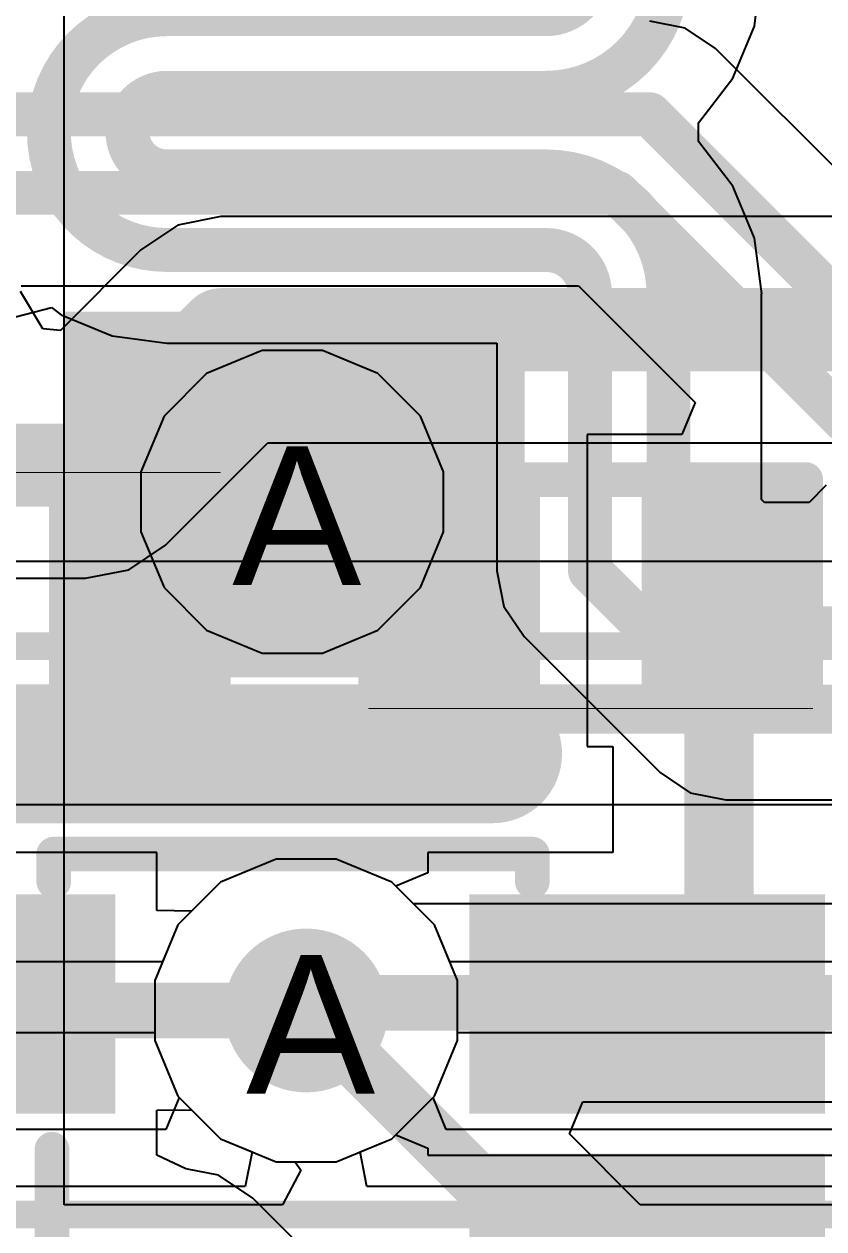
# Model space of a CAD drawing. Header units: inches. Extents: x 0 to 5271, y 0 to 5417.
# Drawn here: x 70.51 to 73.439, y 88.583 to 92.995 of the extents above; entities that cross this region are included whole.
import ezdxf

# ---------------------------------------------------------------- set-up
doc = ezdxf.new("R2010")
doc.units = ezdxf.units.IN
for name, color, linetype in [('Bottom Layer', 5, 'Continuous'), ('Drill Drawing', 1, 'Continuous'), ('L2_GND1', 16, 'Continuous'), ('L3_SIG1', 76, 'Continuous'), ('L4_PWR', 90, 'Continuous'), ('L5_GND2', 156, 'Continuous'), ('L6_SIG2', 130, 'Continuous'), ('L7_GND3', 216, 'Continuous'), ('Top Layer', 1, 'Continuous'), ('Top Overlay', 2, 'Continuous'), ('Top Paste', 8, 'Continuous'), ('Top Solder', 216, 'Continuous'), ('Via Holes', 16, 'Continuous')]:
    doc.layers.add(name, color=color, linetype=linetype)
doc.styles.add('Arial', font='', dxfattribs={"height": 0.2})
doc.styles.get('Arial').set_extended_font_data('Arial')

# ---------------------------------------------------------------- blocks, each defined once
blk = doc.blocks.new('SOT_23_5_273')
at = {"layer": 'Top Layer'}
for points in [[(-1.84999249, 1.25000004), (-0.74999215, 1.25000004), (-0.74999215, 0.65000124), (-1.84999249, 0.65000124)], [(0.75000231, 1.25000004), (1.85000265, 1.25000004), (1.85000265, 0.65000124), (0.75000231, 0.65000124)], [(-1.84999249, 0.29998924), (-0.74999215, 0.29998924), (-0.74999215, -0.30000956), (-1.84999249, -0.30000956)], [(-1.84999249, -0.65002156), (-0.74999215, -0.65002156), (-0.74999215, -1.25002036), (-1.84999249, -1.25002036)], [(0.75000231, -0.65002156), (1.85000265, -0.65002156), (1.85000265, -1.25002036), (0.75000231, -1.25002036)]]:
    blk.add_hatch(color=1, dxfattribs=at).paths.add_polyline_path(points)
at = {"layer": 'Top Paste'}
for points in [[(-1.84999249, 1.25000004), (-0.74999215, 1.25000004), (-0.74999215, 0.65000124), (-1.84999249, 0.65000124)], [(0.75000231, 1.25000004), (1.85000265, 1.25000004), (1.85000265, 0.65000124), (0.75000231, 0.65000124)], [(-1.84999249, 0.29998924), (-0.74999215, 0.29998924), (-0.74999215, -0.30000956), (-1.84999249, -0.30000956)], [(-1.84999249, -0.65002156), (-0.74999215, -0.65002156), (-0.74999215, -1.25002036), (-1.84999249, -1.25002036)], [(0.75000231, -0.65002156), (1.85000265, -0.65002156), (1.85000265, -1.25002036), (0.75000231, -1.25002036)]]:
    blk.add_hatch(color=8, dxfattribs=at).paths.add_polyline_path(points)
at = {"layer": 'Top Solder'}
for points in [[(-1.95159249, 1.35160004), (-0.64839215, 1.35160004), (-0.64839215, 0.54840124), (-1.95159249, 0.54840124)], [(0.6484023099999999, 1.35160004), (1.95160265, 1.35160004), (1.95160265, 0.54840124), (0.6484023099999999, 0.54840124)], [(-1.95159249, 0.40158924), (-0.64839215, 0.40158924), (-0.64839215, -0.40160956), (-1.95159249, -0.40160956)], [(-1.95159249, -0.54842156), (-0.64839215, -0.54842156), (-0.64839215, -1.35162036), (-1.95159249, -1.35162036)], [(0.6484023099999999, -0.54842156), (1.95160265, -0.54842156), (1.95160265, -1.35162036), (0.6484023099999999, -1.35162036)]]:
    blk.add_hatch(color=216, dxfattribs=at).paths.add_polyline_path(points)
at = {"layer": 'Top Overlay'}
for points in [[(0.87358728, 1.49858984, 0.127, 0.127, 0), (-0.87901272, 1.49858984, 0.127, 0.127, 0)], [(-0.87901272, 1.49858984, 0.127, 0.127, 0), (-0.87901272, 1.39861544, 0.127, 0.127, 0)], [(0.87358728, 1.49858984, 0.127, 0.127, 0), (0.87358728, 1.39861544, 0.127, 0.127, 0)], [(-2.00662032, 0.93978984, 0.127, 0.127, 0), (-2.13362032, 1.06678984, 0.127, 0.127, 0)], [(-2.13362032, 1.06678984, 0.127, 0.127, 0), (-2.13362032, 0.81278984, 0.127, 0.127, 0)], [(-2.00662032, 0.93978984, 0.127, 0.127, 0), (-2.13362032, 0.81278984, 0.127, 0.127, 0)], [(0.87998808, 0.44001944, 0.127, 0.127, 0), (0.87998808, -0.41799256, 0.127, 0.127, 0)], [(-0.87901272, -1.39858496, 0.127, 0.127, 0), (-0.87901272, -1.49861016, 0.127, 0.127, 0)], [(0.87358728, -1.39858496, 0.127, 0.127, 0), (0.87358728, -1.49861016, 0.127, 0.127, 0)], [(0.87358728, -1.49861016, 0.127, 0.127, 0), (-0.87901272, -1.49861016, 0.127, 0.127, 0)]]:
    blk.add_lwpolyline(points, format="xyseb", dxfattribs=at)
for points in [[(-0.91076272, 1.49858984, 0.0635, 0.0635, 1), (-0.8472627199999999, 1.49858984, 0.0635, 0.0635, 1)], [(-0.91076272, 1.49858984, 0.0635, 0.0635, 1), (-0.8472627199999999, 1.49858984, 0.0635, 0.0635, 1)], [(0.8418372799999999, 1.49858984, 0.0635, 0.0635, 1), (0.9053372799999999, 1.49858984, 0.0635, 0.0635, 1)], [(0.8418372799999999, 1.49858984, 0.0635, 0.0635, 1), (0.9053372799999999, 1.49858984, 0.0635, 0.0635, 1)], [(-0.91076272, 1.39861544, 0.0635, 0.0635, 1), (-0.8472627199999999, 1.39861544, 0.0635, 0.0635, 1)], [(0.8418372799999999, 1.39861544, 0.0635, 0.0635, 1), (0.9053372799999999, 1.39861544, 0.0635, 0.0635, 1)], [(-2.16537032, 1.06678984, 0.0635, 0.0635, 1), (-2.10187032, 1.06678984, 0.0635, 0.0635, 1)], [(-2.16537032, 1.06678984, 0.0635, 0.0635, 1), (-2.10187032, 1.06678984, 0.0635, 0.0635, 1)], [(-2.03837032, 0.93978984, 0.0635, 0.0635, 1), (-1.97487032, 0.93978984, 0.0635, 0.0635, 1)], [(-2.03837032, 0.93978984, 0.0635, 0.0635, 1), (-1.97487032, 0.93978984, 0.0635, 0.0635, 1)], [(-2.16537032, 0.81278984, 0.0635, 0.0635, 1), (-2.10187032, 0.81278984, 0.0635, 0.0635, 1)], [(-2.16537032, 0.81278984, 0.0635, 0.0635, 1), (-2.10187032, 0.81278984, 0.0635, 0.0635, 1)], [(0.8482380799999999, 0.44001944, 0.0635, 0.0635, 1), (0.91173808, 0.44001944, 0.0635, 0.0635, 1)], [(0.8482380799999999, -0.41799256, 0.0635, 0.0635, 1), (0.91173808, -0.41799256, 0.0635, 0.0635, 1)], [(-0.91076272, -1.39858496, 0.0635, 0.0635, 1), (-0.8472627199999999, -1.39858496, 0.0635, 0.0635, 1)], [(0.8418372799999999, -1.39858496, 0.0635, 0.0635, 1), (0.9053372799999999, -1.39858496, 0.0635, 0.0635, 1)], [(-0.91076272, -1.49861016, 0.0635, 0.0635, 1), (-0.8472627199999999, -1.49861016, 0.0635, 0.0635, 1)], [(-0.91076272, -1.49861016, 0.0635, 0.0635, 1), (-0.8472627199999999, -1.49861016, 0.0635, 0.0635, 1)], [(0.8418372799999999, -1.49861016, 0.0635, 0.0635, 1), (0.9053372799999999, -1.49861016, 0.0635, 0.0635, 1)], [(0.8418372799999999, -1.49861016, 0.0635, 0.0635, 1), (0.9053372799999999, -1.49861016, 0.0635, 0.0635, 1)]]:
    blk.add_lwpolyline(points, format="xyseb", close=True, dxfattribs=at)
blk = doc.blocks.new('RES_0402_283')
at = {"layer": 'Top Layer'}
for points in [[(-0.6985, -0.3175254), (-0.6985, 0.3174746), (-0.2412999999999999, 0.3174746), (-0.2413, -0.3175254)], [(0.2412999999999999, -0.3175254), (0.2413, 0.3174746), (0.6985, 0.3174746), (0.6985, -0.3175254)]]:
    blk.add_hatch(color=1, dxfattribs=at).paths.add_polyline_path(points)
at = {"layer": 'Top Paste'}
for points in [[(-0.6985, -0.3175254), (-0.6985, 0.3174746), (-0.2412999999999999, 0.3174746), (-0.2413, -0.3175254)], [(0.2412999999999999, -0.3175254), (0.2413, 0.3174746), (0.6985, 0.3174746), (0.6985, -0.3175254)]]:
    blk.add_hatch(color=8, dxfattribs=at).paths.add_polyline_path(points)
at = {"layer": 'Top Solder'}
for points in [[(-0.75350116, -0.37252656), (-0.75350116, 0.37247576), (-0.1862988399999999, 0.37247576), (-0.18629884, -0.37252656)], [(0.1862988399999999, -0.37252656), (0.18629884, 0.37247576), (0.75350116, 0.37247576), (0.75350116, -0.37252656)]]:
    blk.add_hatch(color=216, dxfattribs=at).paths.add_polyline_path(points)
at = {"layer": 'Top Overlay'}
for points in [[(0.7874, 0.4063746, 0.127, 0.127, 0), (-0.7874, 0.4063746, 0.127, 0.127, 0)], [(-0.7874, 0.4063746, 0.127, 0.127, 0), (-0.7874, -0.4064254, 0.127, 0.127, 0)], [(0.7874, 0.4063746, 0.127, 0.127, 0), (0.7874, -0.4064254, 0.127, 0.127, 0)], [(0.7874, -0.4064254, 0.127, 0.127, 0), (-0.7874, -0.4064254, 0.127, 0.127, 0)], [(0.8128, -0.4318254, 0.0032258, 0.0032258, 0), (-0.8128, -0.4318254, 0.0032258, 0.0032258, 0)]]:
    blk.add_lwpolyline(points, format="xyseb", dxfattribs=at)
for points in [[(-0.8191499999999999, 0.4063746, 0.0635, 0.0635, 1), (-0.7556499999999999, 0.4063746, 0.0635, 0.0635, 1)], [(-0.8191499999999999, 0.4063746, 0.0635, 0.0635, 1), (-0.7556499999999999, 0.4063746, 0.0635, 0.0635, 1)], [(0.7556499999999999, 0.4063746, 0.0635, 0.0635, 1), (0.8191499999999999, 0.4063746, 0.0635, 0.0635, 1)], [(0.7556499999999999, 0.4063746, 0.0635, 0.0635, 1), (0.8191499999999999, 0.4063746, 0.0635, 0.0635, 1)], [(-0.8191499999999999, -0.4064254, 0.0635, 0.0635, 1), (-0.7556499999999999, -0.4064254, 0.0635, 0.0635, 1)], [(-0.8191499999999999, -0.4064254, 0.0635, 0.0635, 1), (-0.7556499999999999, -0.4064254, 0.0635, 0.0635, 1)], [(0.7556499999999999, -0.4064254, 0.0635, 0.0635, 1), (0.8191499999999999, -0.4064254, 0.0635, 0.0635, 1)], [(0.7556499999999999, -0.4064254, 0.0635, 0.0635, 1), (0.8191499999999999, -0.4064254, 0.0635, 0.0635, 1)], [(-0.81360518, -0.4318254, 0.0016129, 0.0016129, 1), (-0.8119948199999999, -0.4318254, 0.0016129, 0.0016129, 1)], [(0.8119948199999999, -0.4318254, 0.0016129, 0.0016129, 1), (0.81360518, -0.4318254, 0.0016129, 0.0016129, 1)]]:
    blk.add_lwpolyline(points, format="xyseb", close=True, dxfattribs=at)
blk = doc.blocks.new('RES_0402_284')
at = {"layer": 'Top Layer'}
for points in [[(-0.6984746, -0.3174746), (-0.6984746, 0.3175254), (-0.2412746, 0.3175254), (-0.2412746, -0.3174746)], [(0.2413254, -0.3174746), (0.2413254, 0.3175254), (0.6985254, 0.3175254), (0.6985254, -0.3174746)]]:
    blk.add_hatch(color=1, dxfattribs=at).paths.add_polyline_path(points)
at = {"layer": 'Top Paste'}
for points in [[(-0.6984746, -0.3174746), (-0.6984746, 0.3175254), (-0.2412746, 0.3175254), (-0.2412746, -0.3174746)], [(0.2413254, -0.3174746), (0.2413254, 0.3175254), (0.6985254, 0.3175254), (0.6985254, -0.3174746)]]:
    blk.add_hatch(color=8, dxfattribs=at).paths.add_polyline_path(points)
at = {"layer": 'Top Solder'}
for points in [[(-0.7534757599999999, -0.37247576), (-0.7534757599999999, 0.37252656), (-0.18627344, 0.37252656), (-0.18627344, -0.37247576)], [(0.1863242399999999, -0.37247576), (0.18632424, 0.37252656), (0.75352656, 0.37252656), (0.75352656, -0.37247576)]]:
    blk.add_hatch(color=216, dxfattribs=at).paths.add_polyline_path(points)
at = {"layer": 'Top Overlay'}
for points in [[(-0.7873745999999999, 0.4064254, 0.127, 0.127, 0), (0.7874253999999999, 0.4064254, 0.127, 0.127, 0)], [(-0.7873745999999999, -0.4063746, 0.127, 0.127, 0), (-0.7873745999999999, 0.4064254, 0.127, 0.127, 0)], [(0.7874253999999999, -0.4063746, 0.127, 0.127, 0), (0.7874253999999999, 0.4064254, 0.127, 0.127, 0)], [(-0.7873745999999999, -0.4063746, 0.127, 0.127, 0), (0.7874253999999999, -0.4063746, 0.127, 0.127, 0)], [(-0.8127745999999999, -0.4317746, 0.0032258, 0.0032258, 0), (0.8128254, -0.4317746, 0.0032258, 0.0032258, 0)]]:
    blk.add_lwpolyline(points, format="xyseb", dxfattribs=at)
for points in [[(-0.8191246, 0.4064254, 0.0635, 0.0635, 1), (-0.7556246, 0.4064254, 0.0635, 0.0635, 1)], [(-0.8191246, 0.4064254, 0.0635, 0.0635, 1), (-0.7556246, 0.4064254, 0.0635, 0.0635, 1)], [(0.7556754, 0.4064254, 0.0635, 0.0635, 1), (0.8191754, 0.4064254, 0.0635, 0.0635, 1)], [(0.7556754, 0.4064254, 0.0635, 0.0635, 1), (0.8191754, 0.4064254, 0.0635, 0.0635, 1)], [(-0.8191246, -0.4063746, 0.0635, 0.0635, 1), (-0.7556246, -0.4063746, 0.0635, 0.0635, 1)], [(-0.8191246, -0.4063746, 0.0635, 0.0635, 1), (-0.7556246, -0.4063746, 0.0635, 0.0635, 1)], [(0.7556754, -0.4063746, 0.0635, 0.0635, 1), (0.8191754, -0.4063746, 0.0635, 0.0635, 1)], [(0.7556754, -0.4063746, 0.0635, 0.0635, 1), (0.8191754, -0.4063746, 0.0635, 0.0635, 1)], [(-0.81357978, -0.4317746, 0.0016129, 0.0016129, 1), (-0.8119694199999998, -0.4317746, 0.0016129, 0.0016129, 1)], [(0.81202022, -0.4317746, 0.0016129, 0.0016129, 1), (0.8136305799999999, -0.4317746, 0.0016129, 0.0016129, 1)]]:
    blk.add_lwpolyline(points, format="xyseb", close=True, dxfattribs=at)

msp = doc.modelspace()

# ---------------------------------------------------------------- hatches: boundary and pattern name
at = {"layer": 'Bottom Layer'}
h = msp.add_hatch(color=5, dxfattribs=at)
edge = h.paths.add_edge_path()
edge.add_arc((71.49185092, 91.2450042), 0.2999994, 0, 360)
h = msp.add_hatch(color=5, dxfattribs=at)
edge = h.paths.add_edge_path()
edge.add_arc((71.54265092, 89.38260507999999), 0.2999994, 0, 360)
at = {"layer": 'L2_GND1'}
h = msp.add_hatch(color=16, dxfattribs=at)
edge = h.paths.add_edge_path()
edge.add_arc((71.49185092, 91.2450042), 0.2999994, 0, 360)
h = msp.add_hatch(color=16, dxfattribs=at)
edge = h.paths.add_edge_path()
edge.add_arc((71.54265092, 89.38260507999999), 0.2999994, 0, 360)
at = {"layer": 'L3_SIG1'}
h = msp.add_hatch(color=76, dxfattribs=at)
edge = h.paths.add_edge_path()
edge.add_arc((71.49185092, 91.2450042), 0.2999994, 0, 360)
h = msp.add_hatch(color=76, dxfattribs=at)
edge = h.paths.add_edge_path()
edge.add_arc((71.54265092, 89.38260507999999), 0.2999994, 0, 360)
at = {"layer": 'L4_PWR'}
h = msp.add_hatch(color=90, dxfattribs=at)
edge = h.paths.add_edge_path()
edge.add_arc((71.49185092, 91.2450042), 0.2999994, 0, 360)
h = msp.add_hatch(color=90, dxfattribs=at)
edge = h.paths.add_edge_path()
edge.add_arc((71.54265092, 89.38260507999999), 0.2999994, 0, 360)
at = {"layer": 'L5_GND2'}
h = msp.add_hatch(color=156, dxfattribs=at)
edge = h.paths.add_edge_path()
edge.add_arc((71.49185092, 91.2450042), 0.2999994, 0, 360)
h = msp.add_hatch(color=156, dxfattribs=at)
edge = h.paths.add_edge_path()
edge.add_arc((71.54265092, 89.38260507999999), 0.2999994, 0, 360)
at = {"layer": 'L6_SIG2'}
h = msp.add_hatch(color=130, dxfattribs=at)
edge = h.paths.add_edge_path()
edge.add_arc((71.49185092, 91.2450042), 0.2999994, 0, 360)
h = msp.add_hatch(color=130, dxfattribs=at)
edge = h.paths.add_edge_path()
edge.add_arc((71.54265092, 89.38260507999999), 0.2999994, 0, 360)
at = {"layer": 'L7_GND3'}
h = msp.add_hatch(color=216, dxfattribs=at)
edge = h.paths.add_edge_path()
edge.add_arc((71.49185092, 91.2450042), 0.2999994, 0, 360)
h = msp.add_hatch(color=216, dxfattribs=at)
edge = h.paths.add_edge_path()
edge.add_arc((71.54265092, 89.38260507999999), 0.2999994, 0, 360)
at = {"layer": 'Top Layer'}
msp.add_hatch(color=1, dxfattribs=at).paths.add_polyline_path([(70.65649572, 90.60282108), (72.34356371999999, 90.60282108), (72.34356371999999, 91.94145188), (70.65649572, 91.94145188)])
h = msp.add_hatch(color=1, dxfattribs=at)
edge = h.paths.add_edge_path()
edge.add_arc((71.49185092, 91.2450042), 0.2999994, 0, 360)
h = msp.add_hatch(color=1, dxfattribs=at)
edge = h.paths.add_edge_path()
edge.add_arc((71.54265092, 89.38260507999999), 0.2999994, 0, 360)
at = {"layer": 'Via Holes'}
h = msp.add_hatch(color=7, dxfattribs=at)
edge = h.paths.add_edge_path()
edge.add_arc((71.49185092, 91.2450042), 0.1499997, 0, 360)
h = msp.add_hatch(color=7, dxfattribs=at)
edge = h.paths.add_edge_path()
edge.add_arc((71.54265092, 89.38260507999999), 0.1499997, 0, 360)

# ---------------------------------------------------------------- linework, layer by layer
at = {"layer": 'Bottom Layer'}
for p, q in [((73.18418688, 92.98714702), (73.21109564, 93.19153574)), ((73.10529448, 92.79668511999999), (73.18418688, 92.98714702)), ((72.97979816, 92.63313452), (73.10529448, 92.79668511999999)), ((72.97979816, 92.56504473999999), (72.97979816, 92.63313452)), ((73.10529448, 92.40149414), (72.97979816, 92.56504473999999)), ((73.18418688, 92.21103224), (73.10529448, 92.40149414)), ((73.21109564, 92.00664352), (73.18418688, 92.21103224)), ((73.21088989999998, 91.25315506), (73.21088989999998, 92.00664352)), ((73.21088989999998, 92.00664352), (73.21109564, 92.00664352)), ((70.45556902, 91.9158944), (70.6101966, 91.95732688)), ((70.6101966, 91.95732688), (70.64588106, 91.92994313999999)), ((70.64588106, 91.92994313999999), (70.83223324, 91.85275253999998)), ((70.83223324, 91.85275253999998), (71.03221251999999, 91.82642544)), ((71.03221251999999, 91.82642544), (71.03221251999999, 91.82648386)), ((71.03221251999999, 91.82648386), (72.24123474, 91.82648386)), ((72.24123474, 91.82648386), (72.24123474, 90.99273901999999)), ((73.4473131, 91.30566702), (73.38488244, 91.2432389)), ((73.22080605999999, 91.2432389), (73.21088989999998, 91.25315506)), ((73.38488244, 91.2432389), (73.22080605999999, 91.2432389)), ((72.24123474, 90.99273901999999), (72.2412322, 90.99272632)), ((72.2412322, 90.99272632), (72.26718592, 90.86225414)), ((72.26718592, 90.86225414), (72.3410923, 90.75164475999999)), ((72.3410923, 90.75164475999999), (72.83913804, 90.25360155999999)), ((72.83913804, 90.25360155999999), (72.83914311999999, 90.25359394)), ((72.83914311999999, 90.25359394), (72.94975249999999, 90.17968755999999)), ((72.94975249999999, 90.17968755999999), (73.08022467999999, 90.15373638)), ((73.08022467999999, 90.15373638), (73.64808486, 90.15373638)), ((71.43245302, 89.93660447999999), (71.22883646, 89.85226378)), ((71.65284882, 89.93660447999999), (71.43245302, 89.93660447999999)), ((71.85646537999999, 89.85226378), (71.65284882, 89.93660447999999)), ((71.22883646, 89.85226378), (71.07299221999999, 89.69641954)), ((72.01230962, 89.69641954), (71.85646537999999, 89.85226378)), ((71.07299221999999, 89.69641954), (70.98865151999999, 89.49280298)), ((72.09665032, 89.49280298), (72.01230962, 89.69641954)), ((70.98865151999999, 89.49280298), (70.98865151999999, 89.27240718)), ((72.09665032, 89.27240718), (72.09665032, 89.49280298)), ((70.98865151999999, 89.27240718), (71.07299221999999, 89.06879062)), ((72.01230962, 89.06879062), (72.09665032, 89.27240718)), ((71.07299221999999, 89.06879062), (71.22883646, 88.91294638)), ((71.85646537999999, 88.91294638), (72.01230962, 89.06879062)), ((71.22883646, 88.91294638), (71.43245302, 88.82860568)), ((71.65284882, 88.82860568), (71.85646537999999, 88.91294638)), ((71.43245302, 88.82860568), (71.65284882, 88.82860568))]:
    msp.add_line(p, q, dxfattribs=at)
for points in [[(72.58217386, 93.19153574, 0.16077946, 0.16077946, -0.4142135623730951), (72.4213944, 93.03075627999999, 0.16077946, 0.16077946, 0)], [(72.86995078, 93.19153574, 0.16077946, 0.16077946, -0.4142135623730951), (72.4213944, 92.74297935999999, 0.16077946, 0.16077946, 0)], [(70.60054714, 92.5990909, 0.16077946, 0.16077946, -0.4142135623730951), (71.03221251999999, 93.03075627999999, 0.16077946, 0.16077946, 0)], [(71.03221251999999, 93.03075627999999, 0.16077946, 0.16077946, 0), (72.4213944, 93.03075627999999, 0.16077946, 0.16077946, 0)], [(70.88832406, 92.5990909, 0.16077946, 0.16077946, -0.4142135623730951), (71.03221251999999, 92.74297935999999, 0.16077946, 0.16077946, 0)], [(71.03221251999999, 92.74297935999999, 0.16077946, 0.16077946, 0), (72.4213944, 92.74297935999999, 0.16077946, 0.16077946, 0)], [(70.60054714, 92.59908836, 0.16077946, 0.16077946, 0), (70.60054714, 92.5990909, 0.16077946, 0.16077946, 0)], [(71.03221251999999, 92.16742298, 0.16077946, 0.16077946, -0.4142135623730951), (70.60054714, 92.59908836, 0.16077946, 0.16077946, 0)], [(70.88832406, 92.59908836, 0.16077946, 0.16077946, 0), (70.88832406, 92.5990909, 0.16077946, 0.16077946, 0)], [(71.03221251999999, 92.4551999, 0.16077946, 0.16077946, -0.4142135623730951), (70.88832406, 92.59908836, 0.16077946, 0.16077946, 0)], [(71.03221251999999, 92.4551999, 0.16077946, 0.16077946, 0), (72.4213944, 92.4551999, 0.16077946, 0.16077946, 0)], [(72.4213944, 92.4551999, 0.16077946, 0.16077946, -0.4142135623730951), (72.86995078, 92.00664352, 0.16077946, 0.16077946, 0)], [(71.03221251999999, 92.16742298, 0.16077946, 0.16077946, 0), (72.4213944, 92.16742298, 0.16077946, 0.16077946, 0)], [(72.4213944, 92.16742298, 0.16077946, 0.16077946, -0.4142135623730951), (72.58217386, 92.00664352, 0.16077946, 0.16077946, 0)], [(72.58217386, 91.0395944, 0.16077946, 0.16077946, 0), (72.58217386, 92.00664352, 0.16077946, 0.16077946, 0)], [(72.86995078, 91.11192598, 0.16077946, 0.16077946, 0), (72.86995078, 92.00664352, 0.16077946, 0.16077946, 0)], [(72.86995078, 91.11192598, 0.16077946, 0.16077946, 0), (72.94228489999999, 91.03959185999999, 0.16077946, 0.16077946, 0)], [(72.58217386, 90.99272632, 0.16077946, 0.16077946, 0), (72.58217386, 91.0395944, 0.16077946, 0.16077946, 0)], [(72.94228489999999, 91.03959185999999, 0.16077946, 0.16077946, 0), (72.94228743999999, 91.0395944, 0.16077946, 0.16077946, 0)], [(72.94228743999999, 91.0395944, 0.16077946, 0.16077946, 0), (73.19942687999999, 90.78245496, 0.16077946, 0.16077946, 0)], [(72.58217386, 90.99272632, 0.16077946, 0.16077946, 0), (73.08022467999999, 90.4946755, 0.16077946, 0.16077946, 0)], [(73.19942687999999, 90.78245496, 0.16077946, 0.16077946, 0), (73.5288979, 90.78245496, 0.16077946, 0.16077946, 0)], [(73.08022467999999, 90.4946755, 0.16077946, 0.16077946, 0), (73.64809756, 90.4946755, 0.16077946, 0.16077946, 0)]]:
    msp.add_lwpolyline(points, format="xyseb", dxfattribs=at)
for points in [[(70.99201702, 93.03075627999999, 0.08038846, 0.08038846, 1), (71.07240802, 93.03075627999999, 0.08038846, 0.08038846, 1)], [(70.99201702, 93.03075627999999, 0.08038846, 0.08038846, 1), (71.07240802, 93.03075627999999, 0.08038846, 0.08038846, 1)], [(72.3811989, 93.03075627999999, 0.08038846, 0.08038846, 1), (72.46158989999999, 93.03075627999999, 0.08038846, 0.08038846, 1)], [(72.3811989, 93.03075627999999, 0.08038846, 0.08038846, 1), (72.46158989999999, 93.03075627999999, 0.08038846, 0.08038846, 1)], [(70.99201702, 92.74297935999999, 0.08038846, 0.08038846, 1), (71.07240802, 92.74297935999999, 0.08038846, 0.08038846, 1)], [(70.99201702, 92.74297935999999, 0.08038846, 0.08038846, 1), (71.07240802, 92.74297935999999, 0.08038846, 0.08038846, 1)], [(72.3811989, 92.74297935999999, 0.08038846, 0.08038846, 1), (72.46158989999999, 92.74297935999999, 0.08038846, 0.08038846, 1)], [(72.3811989, 92.74297935999999, 0.08038846, 0.08038846, 1), (72.46158989999999, 92.74297935999999, 0.08038846, 0.08038846, 1)], [(70.56035164, 92.5990909, 0.08038846, 0.08038846, 1), (70.64074264, 92.5990909, 0.08038846, 0.08038846, 1)], [(70.56035164, 92.5990909, 0.08038846, 0.08038846, 1), (70.64074264, 92.5990909, 0.08038846, 0.08038846, 1)], [(70.56035164, 92.59908836, 0.08038846, 0.08038846, 1), (70.64074264, 92.59908836, 0.08038846, 0.08038846, 1)], [(70.56035164, 92.59908836, 0.08038846, 0.08038846, 1), (70.64074264, 92.59908836, 0.08038846, 0.08038846, 1)], [(70.84812855999999, 92.5990909, 0.08038846, 0.08038846, 1), (70.92851956, 92.5990909, 0.08038846, 0.08038846, 1)], [(70.84812855999999, 92.5990909, 0.08038846, 0.08038846, 1), (70.92851956, 92.5990909, 0.08038846, 0.08038846, 1)], [(70.84812855999999, 92.59908836, 0.08038846, 0.08038846, 1), (70.92851956, 92.59908836, 0.08038846, 0.08038846, 1)], [(70.84812855999999, 92.59908836, 0.08038846, 0.08038846, 1), (70.92851956, 92.59908836, 0.08038846, 0.08038846, 1)], [(70.99201702, 92.4551999, 0.08038846, 0.08038846, 1), (71.07240802, 92.4551999, 0.08038846, 0.08038846, 1)], [(70.99201702, 92.4551999, 0.08038846, 0.08038846, 1), (71.07240802, 92.4551999, 0.08038846, 0.08038846, 1)], [(72.3811989, 92.4551999, 0.08038846, 0.08038846, 1), (72.46158989999999, 92.4551999, 0.08038846, 0.08038846, 1)], [(72.3811989, 92.4551999, 0.08038846, 0.08038846, 1), (72.46158989999999, 92.4551999, 0.08038846, 0.08038846, 1)], [(70.99201702, 92.16742298, 0.08038846, 0.08038846, 1), (71.07240802, 92.16742298, 0.08038846, 0.08038846, 1)], [(70.99201702, 92.16742298, 0.08038846, 0.08038846, 1), (71.07240802, 92.16742298, 0.08038846, 0.08038846, 1)], [(72.3811989, 92.16742298, 0.08038846, 0.08038846, 1), (72.46158989999999, 92.16742298, 0.08038846, 0.08038846, 1)], [(72.3811989, 92.16742298, 0.08038846, 0.08038846, 1), (72.46158989999999, 92.16742298, 0.08038846, 0.08038846, 1)], [(72.54197836, 92.00664352, 0.08038846, 0.08038846, 1), (72.62236936, 92.00664352, 0.08038846, 0.08038846, 1)], [(72.54197836, 92.00664352, 0.08038846, 0.08038846, 1), (72.62236936, 92.00664352, 0.08038846, 0.08038846, 1)], [(72.82975527999999, 92.00664352, 0.08038846, 0.08038846, 1), (72.91014627999999, 92.00664352, 0.08038846, 0.08038846, 1)], [(72.82975527999999, 92.00664352, 0.08038846, 0.08038846, 1), (72.91014627999999, 92.00664352, 0.08038846, 0.08038846, 1)], [(72.82975527999999, 91.11192598, 0.08038846, 0.08038846, 1), (72.91014627999999, 91.11192598, 0.08038846, 0.08038846, 1)], [(72.82975527999999, 91.11192598, 0.08038846, 0.08038846, 1), (72.91014627999999, 91.11192598, 0.08038846, 0.08038846, 1)], [(72.54197836, 91.0395944, 0.08038846, 0.08038846, 1), (72.62236936, 91.0395944, 0.08038846, 0.08038846, 1)], [(72.54197836, 91.0395944, 0.08038846, 0.08038846, 1), (72.62236936, 91.0395944, 0.08038846, 0.08038846, 1)], [(72.9020894, 91.03959185999999, 0.08038846, 0.08038846, 1), (72.9824804, 91.03959185999999, 0.08038846, 0.08038846, 1)], [(72.9020894, 91.03959185999999, 0.08038846, 0.08038846, 1), (72.9824804, 91.03959185999999, 0.08038846, 0.08038846, 1)], [(72.90209193999999, 91.0395944, 0.08038846, 0.08038846, 1), (72.98248294, 91.0395944, 0.08038846, 0.08038846, 1)], [(72.90209193999999, 91.0395944, 0.08038846, 0.08038846, 1), (72.98248294, 91.0395944, 0.08038846, 0.08038846, 1)], [(72.54197836, 90.99272632, 0.08038846, 0.08038846, 1), (72.62236936, 90.99272632, 0.08038846, 0.08038846, 1)], [(72.54197836, 90.99272632, 0.08038846, 0.08038846, 1), (72.62236936, 90.99272632, 0.08038846, 0.08038846, 1)], [(73.15923138, 90.78245496, 0.08038846, 0.08038846, 1), (73.23962238, 90.78245496, 0.08038846, 0.08038846, 1)], [(73.15923138, 90.78245496, 0.08038846, 0.08038846, 1), (73.23962238, 90.78245496, 0.08038846, 0.08038846, 1)], [(73.04002918, 90.4946755, 0.08038846, 0.08038846, 1), (73.12042018, 90.4946755, 0.08038846, 0.08038846, 1)], [(73.04002918, 90.4946755, 0.08038846, 0.08038846, 1), (73.12042018, 90.4946755, 0.08038846, 0.08038846, 1)]]:
    msp.add_lwpolyline(points, format="xyseb", close=True, dxfattribs=at)
at = {"layer": 'L2_GND1'}
for p, q in [((71.38165301999999, 91.79900359999999), (71.17803646, 91.7146629)), ((71.60204882, 91.79900359999999), (71.38165301999999, 91.79900359999999)), ((71.80566538000001, 91.7146629), (71.60204882, 91.79900359999999)), ((71.17803646, 91.7146629), (71.02219222, 91.55881866)), ((71.96150962, 91.55881866), (71.80566538000001, 91.7146629)), ((71.02219222, 91.55881866), (70.93785152, 91.3552021)), ((72.04585032, 91.3552021), (71.96150962, 91.55881866)), ((70.93785152, 91.3552021), (70.93785152, 91.1348063)), ((72.04585032, 91.1348063), (72.04585032, 91.3552021)), ((70.93785152, 91.1348063), (71.02219222, 90.93118974)), ((71.96150962, 90.93118974), (72.04585032, 91.1348063)), ((71.02219222, 90.93118974), (71.17803646, 90.7753455)), ((71.80566538000001, 90.7753455), (71.96150962, 90.93118974)), ((71.17803646, 90.7753455), (71.38165301999999, 90.69100479999999)), ((71.60204882, 90.69100479999999), (71.80566538000001, 90.7753455)), ((71.38165301999999, 90.69100479999999), (71.60204882, 90.69100479999999)), ((71.43245302, 89.93660447999999), (71.22883646, 89.85226378)), ((71.65284882, 89.93660447999999), (71.43245302, 89.93660447999999)), ((71.85646537999999, 89.85226378), (71.65284882, 89.93660447999999)), ((71.22883646, 89.85226378), (71.07299221999999, 89.69641954)), ((72.01230962, 89.69641954), (71.85646537999999, 89.85226378)), ((71.07299221999999, 89.69641954), (71.01664994, 89.56039999999999)), ((72.06865189999999, 89.56039999999999), (72.01230962, 89.69641954)), ((71.01664994, 89.56039999999999), (59.97247339999999, 89.56039999999999)), ((79.10083748, 89.56039999999999), (72.06865189999999, 89.56039999999999)), ((59.97247339999999, 89.30142414), (70.98865151999999, 89.30142414)), ((70.98865151999999, 89.30142414), (70.98865151999999, 89.27240718)), ((72.09665032, 89.27240718), (72.09665032, 89.30142414)), ((72.09665032, 89.30142414), (79.10083748, 89.30142414)), ((70.98865151999999, 89.27240718), (71.07299221999999, 89.06879062)), ((72.01230962, 89.06879062), (72.09665032, 89.27240718)), ((71.07299221999999, 89.06879062), (71.22883646, 88.91294638)), ((71.85646537999999, 88.91294638), (72.01230962, 89.06879062)), ((71.22883646, 88.91294638), (71.43245302, 88.82860568)), ((71.65284882, 88.82860568), (71.85646537999999, 88.91294638)), ((71.43245302, 88.82860568), (71.65284882, 88.82860568))]:
    msp.add_line(p, q, dxfattribs=at)
at = {"layer": 'L3_SIG1'}
for p, q in [((70.65601312, 88.67139999999999), (70.65601312, 93.10502588)), ((71.38165301999999, 91.79900359999999), (71.17803646, 91.7146629)), ((71.60204882, 91.79900359999999), (71.38165301999999, 91.79900359999999)), ((71.80566538000001, 91.7146629), (71.60204882, 91.79900359999999)), ((71.17803646, 91.7146629), (71.02219222, 91.55881866)), ((71.96150962, 91.55881866), (71.80566538000001, 91.7146629)), ((71.02219222, 91.55881866), (70.93785152, 91.3552021)), ((72.04585032, 91.3552021), (71.96150962, 91.55881866)), ((70.93785152, 91.3552021), (70.93785152, 91.1348063)), ((72.04585032, 91.1348063), (72.04585032, 91.3552021)), ((70.93785152, 91.1348063), (71.02219222, 90.93118974)), ((71.96150962, 90.93118974), (72.04585032, 91.1348063)), ((71.02219222, 90.93118974), (71.17803646, 90.7753455)), ((71.80566538000001, 90.7753455), (71.96150962, 90.93118974)), ((71.17803646, 90.7753455), (71.38165301999999, 90.69100479999999)), ((71.60204882, 90.69100479999999), (71.80566538000001, 90.7753455)), ((71.38165301999999, 90.69100479999999), (71.60204882, 90.69100479999999)), ((71.43245302, 89.93660447999999), (71.22883646, 89.85226378)), ((71.65284882, 89.93660447999999), (71.43245302, 89.93660447999999)), ((71.85646537999999, 89.85226378), (71.65284882, 89.93660447999999)), ((71.22883646, 89.85226378), (71.07299221999999, 89.69641954)), ((71.93556606, 89.77316309999999), (71.85646537999999, 89.85226378)), ((79.20112938, 89.77316309999999), (71.93556606, 89.77316309999999)), ((71.07299221999999, 89.69641954), (70.98865151999999, 89.49280298)), ((70.98865151999999, 89.49280298), (70.98865151999999, 89.27240718)), ((70.98865151999999, 89.27240718), (71.07299221999999, 89.06879062)), ((71.07299221999999, 89.06879062), (71.22883646, 88.91294638)), ((72.5073099, 88.9306959), (72.55591025999999, 89.04802865999999)), ((72.55591025999999, 89.04802865999999), (79.25711098, 89.04802865999999)), ((71.22883646, 88.91294638), (71.43245302, 88.82860568)), ((72.76660326, 88.67139999999999), (72.5073099, 88.9306959)), ((71.43245302, 88.82860568), (71.50282372, 88.82860568)), ((71.50282372, 88.82860568), (71.52349932, 88.7984)), ((71.52349932, 88.7984), (71.45652968, 88.67139999999999)), ((71.45652968, 88.67139999999999), (70.65601312, 88.67139999999999)), ((80.79599791999999, 88.67139999999999), (72.76660326, 88.67139999999999))]:
    msp.add_line(p, q, dxfattribs=at)
for points in [[(69.65743751999999, 90.3224, 0.508, 0.508, 0), (72.22601252, 90.3224, 0.508, 0.508, 0)], [(71.54265092, 89.38260507999999, 0.2032, 0.2032, 0), (71.57064172, 89.41059588, 0.2032, 0.2032, 0)], [(71.54265092, 89.38260507999999, 0.2032, 0.2032, 0), (72.5932, 88.332056, 0.2032, 0.2032, 0)], [(71.57064172, 89.41059588, 0.2032, 0.2032, 0), (79.62203532, 89.41059588, 0.2032, 0.2032, 0)]]:
    msp.add_lwpolyline(points, format="xyseb", dxfattribs=at)
for points in [[(72.09901252, 90.3224, 0.254, 0.254, 1), (72.35301252, 90.3224, 0.254, 0.254, 1)], [(71.49185092, 89.38260507999999, 0.1016, 0.1016, 1), (71.59345092, 89.38260507999999, 0.1016, 0.1016, 1)], [(71.49185092, 89.38260507999999, 0.1016, 0.1016, 1), (71.59345092, 89.38260507999999, 0.1016, 0.1016, 1)], [(71.51984172, 89.41059588, 0.1016, 0.1016, 1), (71.62144171999999, 89.41059588, 0.1016, 0.1016, 1)], [(71.51984172, 89.41059588, 0.1016, 0.1016, 1), (71.62144171999999, 89.41059588, 0.1016, 0.1016, 1)]]:
    msp.add_lwpolyline(points, format="xyseb", close=True, dxfattribs=at)
at = {"layer": 'L4_PWR'}
for p, q in [((71.38165301999999, 91.79900359999999), (71.17803646, 91.7146629)), ((71.60204882, 91.79900359999999), (71.38165301999999, 91.79900359999999)), ((71.80566538000001, 91.7146629), (71.60204882, 91.79900359999999)), ((71.17803646, 91.7146629), (71.02219222, 91.55881866)), ((71.96150962, 91.55881866), (71.80566538000001, 91.7146629)), ((71.02219222, 91.55881866), (70.93785152, 91.3552021)), ((72.04585032, 91.3552021), (71.96150962, 91.55881866)), ((70.93785152, 91.3552021), (70.93785152, 91.1348063)), ((72.04585032, 91.1348063), (72.04585032, 91.3552021)), ((70.93785152, 91.1348063), (71.02219222, 90.93118974)), ((71.96150962, 90.93118974), (72.04585032, 91.1348063)), ((71.02219222, 90.93118974), (71.17803646, 90.7753455)), ((71.80566538000001, 90.7753455), (71.96150962, 90.93118974)), ((71.17803646, 90.7753455), (71.38165301999999, 90.69100479999999)), ((71.60204882, 90.69100479999999), (71.80566538000001, 90.7753455)), ((71.38165301999999, 90.69100479999999), (71.60204882, 90.69100479999999)), ((71.43245302, 89.93660447999999), (71.22883646, 89.85226378)), ((71.65284882, 89.93660447999999), (71.43245302, 89.93660447999999)), ((71.85646537999999, 89.85226378), (71.65284882, 89.93660447999999)), ((71.22883646, 89.85226378), (71.07299221999999, 89.69641954)), ((72.01230962, 89.69641954), (71.85646537999999, 89.85226378)), ((71.07299221999999, 89.69641954), (70.98865151999999, 89.49280298)), ((72.09665032, 89.49280298), (72.01230962, 89.69641954)), ((70.98865151999999, 89.49280298), (70.98865151999999, 89.27240718)), ((72.09665032, 89.27240718), (72.09665032, 89.49280298)), ((70.98865151999999, 89.27240718), (71.07299221999999, 89.06879062)), ((72.01230962, 89.06879062), (72.09665032, 89.27240718)), ((71.07299221999999, 89.06879062), (71.22883646, 88.91294638)), ((71.85646537999999, 88.91294638), (72.01230962, 89.06879062)), ((71.22883646, 88.91294638), (71.43245302, 88.82860568)), ((71.65284882, 88.82860568), (71.85646537999999, 88.91294638)), ((71.43245302, 88.82860568), (71.65284882, 88.82860568))]:
    msp.add_line(p, q, dxfattribs=at)
at = {"layer": 'L5_GND2'}
for p, q in [((85.17835643999999, 91.02717634), (69.85154178, 91.02717634)), ((68.20604596, 90.13639325999999), (84.93811054, 90.13639325999999)), ((71.43245302, 89.93660447999999), (71.22883646, 89.85226378)), ((71.65284882, 89.93660447999999), (71.43245302, 89.93660447999999)), ((71.85646537999999, 89.85226378), (71.65284882, 89.93660447999999)), ((71.22883646, 89.85226378), (71.07299221999999, 89.69641954)), ((72.01230962, 89.69641954), (71.85646537999999, 89.85226378)), ((71.07299221999999, 89.69641954), (70.98865151999999, 89.49280298)), ((72.09665032, 89.49280298), (72.01230962, 89.69641954)), ((70.98865151999999, 89.49280298), (70.98865151999999, 89.27240718)), ((72.09665032, 89.27240718), (72.09665032, 89.49280298)), ((70.98865151999999, 89.27240718), (71.07299221999999, 89.06879062)), ((72.01230962, 89.06879062), (72.09665032, 89.27240718)), ((71.07783853999999, 89.06394429999999), (71.02923564, 88.94661153999999)), ((71.07299221999999, 89.06879062), (71.07783853999999, 89.06394429999999)), ((72.0074633, 89.06394429999999), (72.01230962, 89.06879062)), ((72.0560662, 88.94661153999999), (72.0074633, 89.06394429999999)), ((71.02923564, 88.94661153999999), (62.4194459, 88.94661153999999)), ((74.1223689, 88.94661153999999), (72.0560662, 88.94661153999999))]:
    msp.add_line(p, q, dxfattribs=at)
for points in [[(68.3175672, 90.71640479999999, 0.1016, 0.1016, 0), (85.17835643999999, 90.71640479999999, 0.1016, 0.1016, 0)], [(68.20604596, 90.4471648, 0.1016, 0.1016, 0), (85.0668352, 90.4471648, 0.1016, 0.1016, 0)], [(62.29072124, 88.63583999999999, 0.1016, 0.1016, 0), (73.5477066, 88.63583999999999, 0.1016, 0.1016, 0)]]:
    msp.add_lwpolyline(points, format="xyseb", dxfattribs=at)
at = {"layer": 'L6_SIG2'}
for p, q in [((71.07224546, 92.25802478), (70.93781596, 92.16820276)), ((71.23081511999999, 92.28956649999999), (71.07224546, 92.25802478)), ((80.4188384, 92.28956649999999), (71.23081511999999, 92.28956649999999)), ((70.93781596, 92.16820276), (70.64245713999999, 91.87284394)), ((70.57783954, 91.87920917999999), (70.49654937999999, 92.01483248)), ((70.64245713999999, 91.87284394), (70.57783954, 91.87920917999999)), ((71.02811296, 91.08650311999999), (71.40245054, 91.4608407)), ((71.40245054, 91.4608407), (80.24720298, 91.4608407)), ((70.89368345999999, 90.99668109999999), (71.02811296, 91.08650311999999)), ((70.7351138, 90.96513938), (70.89368345999999, 90.99668109999999)), ((69.62947974, 90.96513938), (70.7351138, 90.96513938)), ((71.43245302, 89.93660447999999), (71.22883646, 89.85226378)), ((71.65284882, 89.93660447999999), (71.43245302, 89.93660447999999)), ((71.85646537999999, 89.85226378), (71.65284882, 89.93660447999999)), ((71.22883646, 89.85226378), (71.07299221999999, 89.69641954)), ((72.01230962, 89.69641954), (71.85646537999999, 89.85226378)), ((71.07299221999999, 89.69641954), (70.98865151999999, 89.49280298)), ((72.09665032, 89.49280298), (72.01230962, 89.69641954)), ((70.98865151999999, 89.49280298), (70.98865151999999, 89.27240718)), ((72.09665032, 89.27240718), (72.09665032, 89.49280298)), ((70.98865151999999, 89.27240718), (71.07299221999999, 89.06879062)), ((72.01230962, 89.06879062), (72.09665032, 89.27240718)), ((71.07299221999999, 89.06879062), (71.22883646, 88.91294638)), ((71.85646537999999, 88.91294638), (72.01230962, 89.06879062)), ((71.22883646, 88.91294638), (71.34499574, 88.86483116)), ((71.7403061, 88.86483116), (71.85646537999999, 88.91294638)), ((71.34499574, 88.86483116), (71.31973289999999, 88.73783116)), ((71.76556894, 88.73783116), (71.7403061, 88.86483116)), ((71.31973289999999, 88.73783116), (68.38247944, 88.73783116)), ((78.92629122, 88.73783116), (71.76556894, 88.73783116))]:
    msp.add_line(p, q, dxfattribs=at)
for points in [[(70.7351138, 91.37950228, 0.3048, 0.3048, 0), (71.23081511999999, 91.87520359999999, 0.3048, 0.3048, 0)], [(71.23081511999999, 91.87520359999999, 0.3048, 0.3048, 0), (80.4188384, 91.87520359999999, 0.3048, 0.3048, 0)], [(69.26036948, 91.37950228, 0.3048, 0.3048, 0), (70.7351138, 91.37950228, 0.3048, 0.3048, 0)]]:
    msp.add_lwpolyline(points, format="xyseb", dxfattribs=at)
for points in [[(71.15461512, 91.87520359999999, 0.1524, 0.1524, 1), (71.30701511999999, 91.87520359999999, 0.1524, 0.1524, 1)], [(71.15461512, 91.87520359999999, 0.1524, 0.1524, 1), (71.30701511999999, 91.87520359999999, 0.1524, 0.1524, 1)], [(70.6589138, 91.37950228, 0.1524, 0.1524, 1), (70.81131380000001, 91.37950228, 0.1524, 0.1524, 1)], [(70.6589138, 91.37950228, 0.1524, 0.1524, 1), (70.81131380000001, 91.37950228, 0.1524, 0.1524, 1)]]:
    msp.add_lwpolyline(points, format="xyseb", close=True, dxfattribs=at)
at = {"layer": 'L7_GND3'}
for p, q in [((71.43245302, 89.93660447999999), (71.22883646, 89.85226378)), ((71.65284882, 89.93660447999999), (71.43245302, 89.93660447999999)), ((71.85646537999999, 89.85226378), (71.65284882, 89.93660447999999)), ((71.22883646, 89.85226378), (71.07299221999999, 89.69641954)), ((72.01230962, 89.69641954), (71.85646537999999, 89.85226378)), ((71.07299221999999, 89.69641954), (70.98865151999999, 89.49280298)), ((72.09665032, 89.49280298), (72.01230962, 89.69641954)), ((70.98865151999999, 89.49280298), (70.98865151999999, 89.27240718)), ((72.09665032, 89.27240718), (72.09665032, 89.49280298)), ((70.98865151999999, 89.27240718), (71.07299221999999, 89.06879062)), ((72.01230962, 89.06879062), (72.09665032, 89.27240718)), ((71.07299221999999, 89.06879062), (71.22883646, 88.91294638)), ((71.85646537999999, 88.91294638), (72.01230962, 89.06879062)), ((71.22883646, 88.91294638), (71.43245302, 88.82860568)), ((71.65284882, 88.82860568), (71.85646537999999, 88.91294638)), ((71.43245302, 88.82860568), (71.65284882, 88.82860568))]:
    msp.add_line(p, q, dxfattribs=at)
at = {"layer": 'Top Layer'}
for p, q in [((72.9314137, 92.97943557999999), (72.80094152, 93.00538929999999)), ((73.04202307999999, 92.90552919999999), (72.9314137, 92.97943557999999)), ((74.05139876, 91.89615097999999), (73.04202307999999, 92.90552919999999)), ((70.49929512, 92.03572906), (72.54051786, 92.03572906)), ((72.54051786, 92.03572906), (72.96704228, 91.60920463999999)), ((72.96704228, 91.60920463999999), (72.91844192, 91.49187187999999)), ((72.91844192, 91.49187187999999), (72.57221451999999, 91.49187187999999)), ((72.57221451999999, 91.49187187999999), (72.57221451999999, 90.34887188)), ((72.57221451999999, 90.34887188), (72.66634945999999, 90.34887188)), ((72.66634945999999, 90.34887188), (72.66634945999999, 89.96058208)), ((70.99597942, 89.96058208), (70.30786294, 89.96058208)), ((70.99597942, 89.74815425999999), (70.99597942, 89.96058208)), ((72.66634945999999, 89.96058208), (71.98797642, 89.96058208)), ((71.98797642, 89.96058208), (71.98797642, 89.8866884)), ((71.43245302, 89.93660447999999), (71.22883646, 89.85226378)), ((71.65284882, 89.93660447999999), (71.43245302, 89.93660447999999)), ((71.85646537999999, 89.85226378), (71.65284882, 89.93660447999999)), ((71.98797642, 89.8866884), (71.87064366, 89.83808549999999)), ((71.22883646, 89.85226378), (71.12297942, 89.74640674)), ((71.87064366, 89.83808549999999), (71.85646537999999, 89.85226378)), ((71.12297942, 89.74640674), (70.99597942, 89.74815425999999)), ((70.99597942, 89.01705589999999), (71.12297942, 89.01880342)), ((70.99597942, 88.85258582), (70.99597942, 89.01705589999999)), ((71.12297942, 89.01880342), (71.22883646, 88.91294638)), ((71.22883646, 88.91294638), (71.43245302, 88.82860568)), ((71.65284882, 88.82860568), (71.85646537999999, 88.91294638)), ((71.85646537999999, 88.91294638), (71.87064366, 88.92712465999999)), ((71.87064366, 88.92712465999999), (71.98797642, 88.87852176)), ((71.98797642, 88.87852176), (71.98797642, 88.85258327999999)), ((71.102474, 88.80307359999999), (70.99597942, 88.85258582)), ((71.43245302, 88.82860568), (71.65284882, 88.82860568)), ((71.98797642, 88.85258327999999), (73.59597422, 88.85258327999999)), ((71.22174478, 88.77934746), (71.102474, 88.80307359999999)), ((71.34777195999999, 88.69513884), (71.22174478, 88.77934746)), ((71.89992985999999, 88.14298093999999), (71.34777195999999, 88.69513884))]:
    msp.add_line(p, q, dxfattribs=at)
for points in [[(70.25908985999999, 92.66444763999999, 0.16077946, 0.16077946, 0), (72.80094152, 92.66444763999999, 0.16077946, 0.16077946, 0)], [(72.80094152, 92.66444763999999, 0.16077946, 0.16077946, 0), (73.81032482, 91.65506434, 0.16077946, 0.16077946, 0)], [(70.25908985999999, 92.37666818, 0.16077946, 0.16077946, 0), (72.68174185999999, 92.37666818, 0.16077946, 0.16077946, 0)], [(72.68174185999999, 92.37666818, 0.16077946, 0.16077946, 0), (73.52254536, 91.53586468, 0.16077946, 0.16077946, 0)], [(71.49180012, 91.2449534, 0.3048, 0.3048, 0), (71.49185092, 91.2450042, 0.3048, 0.3048, 0)], [(71.49180012, 90.92032108, 0.3048, 0.3048, 0), (71.49180012, 91.2449534, 0.3048, 0.3048, 0)], [(70.88509572, 90.92037188, 0.3048, 0.3048, 0), (70.88514651999999, 90.92032108, 0.3048, 0.3048, 0)], [(70.88514651999999, 90.92032108, 0.3048, 0.3048, 0), (71.49180012, 90.92032108, 0.3048, 0.3048, 0)], [(71.49180012, 90.92032108, 0.3048, 0.3048, 0), (71.49185092, 90.92027028, 0.3048, 0.3048, 0)], [(71.49185092, 90.92027028, 0.3048, 0.3048, 0), (71.49190172, 90.92032108, 0.3048, 0.3048, 0)], [(71.49190172, 90.92032108, 0.3048, 0.3048, 0), (72.11496371999999, 90.92032108, 0.3048, 0.3048, 0)], [(72.11496371999999, 90.92032108, 0.3048, 0.3048, 0), (72.11501452, 90.92037188, 0.3048, 0.3048, 0)], [(73.05481452, 89.60500747999998, 0.254, 0.254, 0), (73.05481452, 90.92037188, 0.254, 0.254, 0)], [(72.85644051999999, 89.40658267999999, 0.2032, 0.2032, 0), (73.05481452, 89.60500747999998, 0.2032, 0.2032, 0)], [(70.53945252, 89.38260507999999, 0.2032, 0.2032, 0), (71.54265092, 89.38260507999999, 0.2032, 0.2032, 0)], [(72.79197531999999, 89.40658267999999, 0.2032, 0.2032, 0), (72.85644051999999, 89.40658267999999, 0.2032, 0.2032, 0)]]:
    msp.add_lwpolyline(points, format="xyseb", dxfattribs=at)
for points in [[(72.76074602, 92.66444763999999, 0.08038846, 0.08038846, 1), (72.84113702, 92.66444763999999, 0.08038846, 0.08038846, 1)], [(72.76074602, 92.66444763999999, 0.08038846, 0.08038846, 1), (72.84113702, 92.66444763999999, 0.08038846, 0.08038846, 1)], [(72.64154635999999, 92.37666818, 0.08038846, 0.08038846, 1), (72.72193736, 92.37666818, 0.08038846, 0.08038846, 1)], [(72.64154635999999, 92.37666818, 0.08038846, 0.08038846, 1), (72.72193736, 92.37666818, 0.08038846, 0.08038846, 1)], [(71.41560012000001, 91.2449534, 0.1524, 0.1524, 1), (71.56800012, 91.2449534, 0.1524, 0.1524, 1)], [(71.41560012000001, 91.2449534, 0.1524, 0.1524, 1), (71.56800012, 91.2449534, 0.1524, 0.1524, 1)], [(71.41565091999999, 91.2450042, 0.1524, 0.1524, 1), (71.56805091999999, 91.2450042, 0.1524, 0.1524, 1)], [(70.80889572, 90.92037188, 0.1524, 0.1524, 1), (70.96129572, 90.92037188, 0.1524, 0.1524, 1)], [(70.80894651999999, 90.92032108, 0.1524, 0.1524, 1), (70.96134652, 90.92032108, 0.1524, 0.1524, 1)], [(70.80894651999999, 90.92032108, 0.1524, 0.1524, 1), (70.96134652, 90.92032108, 0.1524, 0.1524, 1)], [(71.41560012000001, 90.92032108, 0.1524, 0.1524, 1), (71.56800012, 90.92032108, 0.1524, 0.1524, 1)], [(71.41560012000001, 90.92032108, 0.1524, 0.1524, 1), (71.56800012, 90.92032108, 0.1524, 0.1524, 1)], [(71.41560012000001, 90.92032108, 0.1524, 0.1524, 1), (71.56800012, 90.92032108, 0.1524, 0.1524, 1)], [(71.41565091999999, 90.92027028, 0.1524, 0.1524, 1), (71.56805091999999, 90.92027028, 0.1524, 0.1524, 1)], [(71.41565091999999, 90.92027028, 0.1524, 0.1524, 1), (71.56805091999999, 90.92027028, 0.1524, 0.1524, 1)], [(71.41570171999999, 90.92032108, 0.1524, 0.1524, 1), (71.56810172, 90.92032108, 0.1524, 0.1524, 1)], [(71.41570171999999, 90.92032108, 0.1524, 0.1524, 1), (71.56810172, 90.92032108, 0.1524, 0.1524, 1)], [(72.03876371999999, 90.92032108, 0.1524, 0.1524, 1), (72.19116371999999, 90.92032108, 0.1524, 0.1524, 1)], [(72.03876371999999, 90.92032108, 0.1524, 0.1524, 1), (72.19116371999999, 90.92032108, 0.1524, 0.1524, 1)], [(72.03881452, 90.92037188, 0.1524, 0.1524, 1), (72.19121451999999, 90.92037188, 0.1524, 0.1524, 1)], [(72.99131452, 90.92037188, 0.127, 0.127, 1), (73.11831452, 90.92037188, 0.127, 0.127, 1)], [(72.99131452, 89.60500747999998, 0.127, 0.127, 1), (73.11831452, 89.60500747999998, 0.127, 0.127, 1)], [(73.00401452, 89.60500747999998, 0.1016, 0.1016, 1), (73.10561451999999, 89.60500747999998, 0.1016, 0.1016, 1)], [(70.48865251999999, 89.38260507999999, 0.1016, 0.1016, 1), (70.59025251999999, 89.38260507999999, 0.1016, 0.1016, 1)], [(71.49185092, 89.38260507999999, 0.1016, 0.1016, 1), (71.59345092, 89.38260507999999, 0.1016, 0.1016, 1)], [(72.74117532, 89.40658267999999, 0.1016, 0.1016, 1), (72.84277531999999, 89.40658267999999, 0.1016, 0.1016, 1)], [(72.80564052, 89.40658267999999, 0.1016, 0.1016, 1), (72.90724051999999, 89.40658267999999, 0.1016, 0.1016, 1)], [(72.80564052, 89.40658267999999, 0.1016, 0.1016, 1), (72.90724051999999, 89.40658267999999, 0.1016, 0.1016, 1)]]:
    msp.add_lwpolyline(points, format="xyseb", close=True, dxfattribs=at)

# ---------------------------------------------------------------- block references
at = {"rotation": 180}
for name, p in [('RES_0402_283', (70.41519571999999, 90.92034647999999)), ('SOT_23_5_273', (71.49198299999999, 88.45656172))]:
    msp.add_blockref(name, p, dxfattribs=at)
msp.add_blockref('RES_0402_284', (72.58488912, 90.92034647999999))

# ---------------------------------------------------------------- texts
at = {"layer": 'Drill Drawing', "style": 'Arial'}
for p in [(71.27177262, 90.94028802), (71.32257261999999, 89.0778889)]:
    msp.add_text('A', height=0.508, dxfattribs=at).set_placement(p)

doc.saveas('drawing.dxf')
